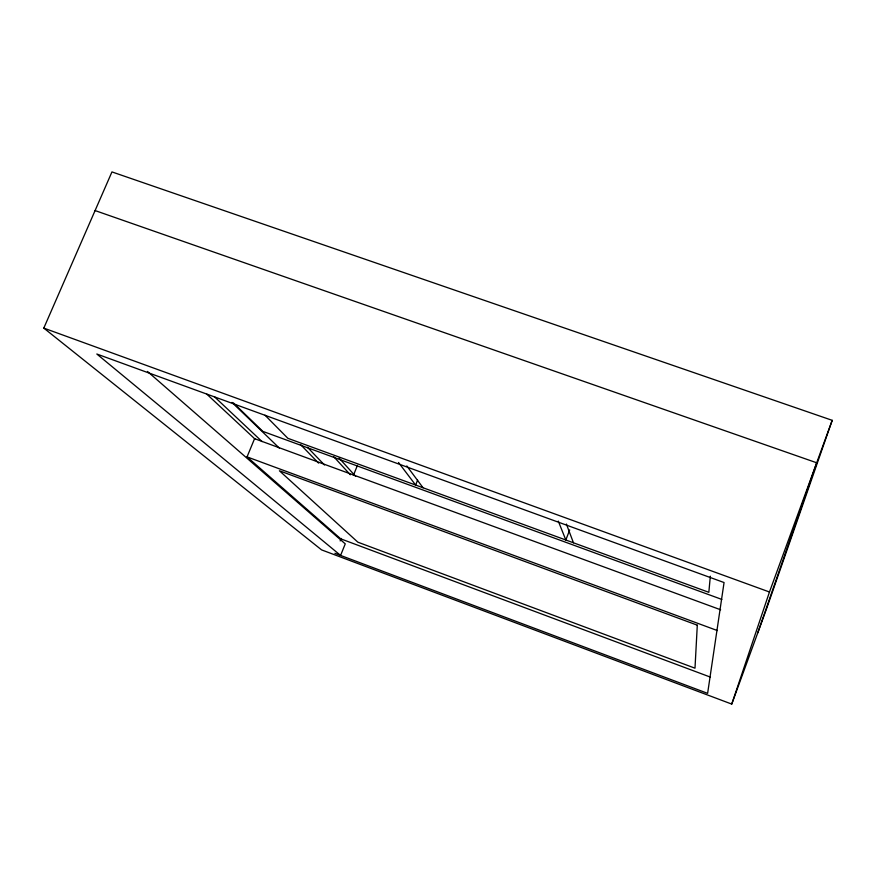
<?xml version="1.0" encoding="UTF-8"?>
<svg xmlns="http://www.w3.org/2000/svg" width="876" height="876" viewBox="0 0 876 876"><rect width="100%" height="100%" fill="white"/><g stroke="black" fill="none" stroke-linecap="round" stroke-linejoin="round"><path stroke-width="1.31" d="M710.337 576.211L708.837 592.318L287.843 438.296L265.001 415.191M731.745 704.085L769.467 592.001L832.2 420.327L111.953 171.915L43.8 328.106L321.601 549.898L731.745 704.085L766.445 609.094L832.2 420.327M757.784 632.822L816.684 462.78L95.09 210.569M569.696 529.925L565.83 539.988L558.286 521.1M417.611 480.114L415.64 485.052L398.503 462.484M353.4 475.372L357.441 465.375M710.392 677.115L340.72 538.828L247.043 456.889L254.577 438.679L720.63 609.773M340.162 540.93L341.224 538.455M43.8 328.106L769.467 592.001M721.846 599.425L262.822 431.375L233.443 402.949M247.043 456.889L717.367 630.567M334.884 553.293L707.622 693.354L724.058 582.54L96.82 354.014L340.589 555.428L345.254 543.854L147.431 371.424M206.878 394.2L254.927 438.996M214.281 396.598L262.088 441.613M232.03 402.423L279.269 448.041M300.49 444.504L318.579 463.108M307.454 447.286L324.492 465.003M333.701 456.648L350.334 474.781M339.132 458.126L355.623 476.325M406.793 465.933L423.042 487.757M566.389 524.045L573.452 542.781M697.296 625.179L694.997 668.191L357.857 542.178L279.422 470.784L697.296 625.179"/></g></svg>
